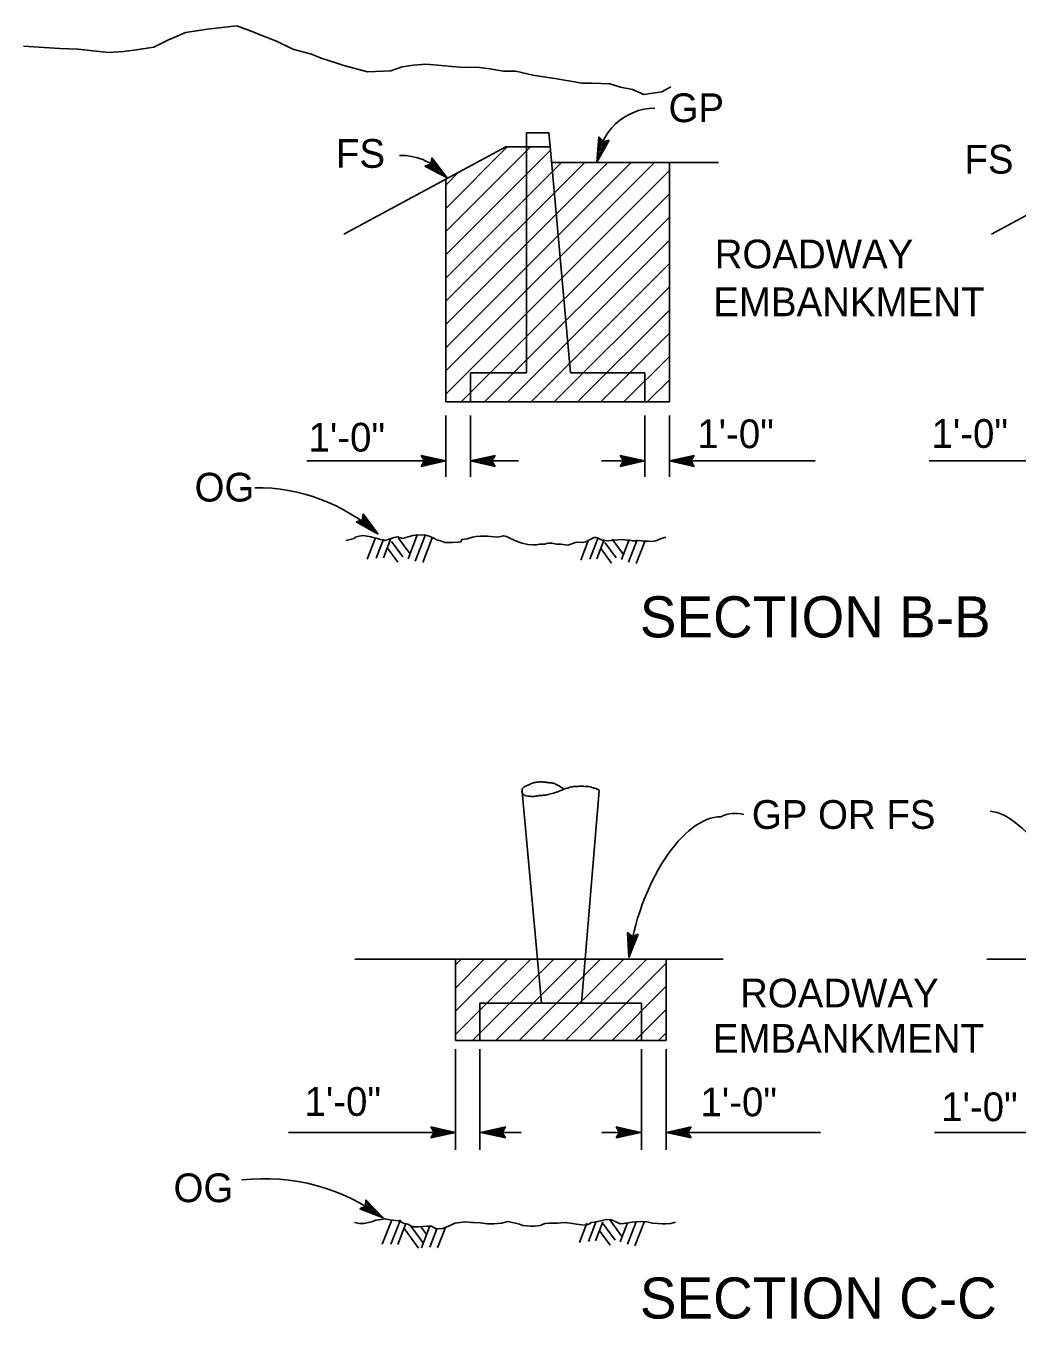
# Model space of a CAD drawing. Extents: x -894 to 866, y -476 to 714.
# Drawn here: x -175.9 to 65.6, y 134 to 449 of the extents above; entities that cross this region are included whole.
import ezdxf

# ---------------------------------------------------------------- set-up
doc = ezdxf.new("R2010")
doc.units = 0
for name, color, linetype in [('56 Stage 3 Anno', 7, 'Continuous'), ('57 Undefined', 7, 'Continuous'), ('59 Sndwall Anno', 7, 'Continuous'), ('60 Nongeo Data', 7, 'Continuous')]:
    doc.layers.add(name, color=color, linetype=linetype)

msp = doc.modelspace()

# ---------------------------------------------------------------- linework, layer by layer
at = {"layer": '56 Stage 3 Anno'}
for p, q in [((-36.8284, 415.7875), (-36.3485, 421.9143)), ((-33.795, 421.1348), (-36.8284, 415.7875)), ((-36.4257, 417.119), (-36.0737, 421.5848)), ((-34.1985, 421.0316), (-36.4249, 417.1072)), ((-36.3489, 421.9143), (-35.3099, 420.7611)), ((-36.3485, 421.9143), (-36.3485, 421.9143)), ((-36.0198, 418.4292), (-35.7938, 421.3139)), ((-34.6107, 420.9131), (-36.0198, 418.4292)), ((-35.6154, 419.7501), (-35.5186, 420.9844)), ((-34.9938, 420.8458), (-35.6154, 419.7501)), ((-35.3099, 420.7611), (-33.795, 421.1348)), ((-33.795, 421.1348), (-33.795, 421.1348)), ((-77.2437, 415.3147), (-76.9854, 416.8541)), ((-77.1059, 416.017), (-75.3858, 413.7375)), ((-77.0512, 416.4422), (-74.3335, 412.8407)), ((-76.9854, 416.8541), (-76.9854, 416.8541)), ((-76.9854, 416.8541), (-73.2823, 411.9466)), ((-36.8284, 415.7875), (-36.8284, 415.7875)), ((-73.2823, 411.9466), (-78.7153, 414.8198)), ((-78.7149, 414.8198), (-77.2437, 415.3147)), ((-78.7149, 414.8198), (-78.7149, 414.8198)), ((-74.3445, 412.845), (-78.3035, 414.9415)), ((-75.3858, 413.7375), (-77.9437, 415.0907)), ((-76.4374, 414.6332), (-77.5319, 415.2123)), ((-77.196, 415.6391), (-76.4374, 414.6332)), ((-73.2823, 411.9466), (-73.2823, 411.9466)), ((-73.5744, 339.1668), (-73.5744, 354.1077)), ((-67.5744, 339.1668), (-67.5744, 354.1077)), ((-25.1344, 339.1668), (-25.1344, 354.1077)), ((-19.1344, 339.1668), (-19.1344, 354.1077)), ((-78.7744, 343.0286), (-79.5744, 344.3684)), ((-79.5744, 344.3684), (-79.5744, 344.3684)), ((-79.5744, 344.3684), (-73.5744, 343.0286)), ((-79.3579, 344.0125), (-74.9543, 343.029)), ((-79.124, 343.653), (-76.337, 343.0306)), ((-78.9476, 343.3062), (-77.7185, 343.0318)), ((-67.5744, 343.0286), (-61.5745, 344.3585)), ((-66.1835, 343.0322), (-61.8095, 343.9991)), ((-64.8118, 343.0262), (-61.9867, 343.6526)), ((-63.4304, 343.0251), (-62.2217, 343.2932)), ((-61.5745, 344.3585), (-62.3744, 343.0286)), ((-61.5745, 344.3585), (-61.5745, 344.3585)), ((-30.3344, 343.0286), (-31.1344, 344.3684)), ((-31.1344, 344.3684), (-31.1344, 344.3684)), ((-31.1344, 344.3684), (-25.1344, 343.0286)), ((-30.9178, 344.0125), (-26.5143, 343.029)), ((-30.684, 343.653), (-27.8974, 343.0306)), ((-30.508, 343.3062), (-29.2789, 343.0318)), ((-19.1344, 343.0286), (-13.1344, 344.3585)), ((-17.7434, 343.0322), (-13.3694, 343.9991)), ((-16.3718, 343.0262), (-13.5466, 343.6526)), ((-14.9903, 343.0251), (-13.7816, 343.2932)), ((-13.1344, 344.3585), (-13.9344, 343.0286)), ((-13.1344, 344.3585), (-13.1344, 344.3585)), ((-107.4068, 343.0286), (-73.5744, 343.0286)), ((-73.5744, 343.0286), (-79.5744, 341.6983)), ((-79.5744, 341.6983), (-78.7744, 343.0286)), ((-79.5744, 341.6983), (-79.5744, 341.6983)), ((-74.9653, 343.0251), (-79.3393, 342.0577)), ((-76.337, 343.0306), (-79.1622, 342.4042)), ((-77.7185, 343.0318), (-78.9271, 342.7636)), ((-73.5744, 343.0286), (-73.5744, 343.0286)), ((-67.5744, 343.0286), (-55.9205, 343.0286)), ((-61.5745, 341.6885), (-67.5744, 343.0286)), ((-67.5744, 343.0286), (-67.5744, 343.0286)), ((-61.791, 342.0444), (-66.1945, 343.0278)), ((-62.0248, 342.4038), (-64.8118, 343.0262)), ((-62.2008, 342.7507), (-63.4304, 343.0251)), ((-62.3744, 343.0286), (-61.5745, 341.6885)), ((-61.5745, 341.6885), (-61.5745, 341.6885)), ((-35.7076, 343.0286), (-25.1344, 343.0286)), ((-25.1344, 343.0286), (-31.1344, 341.6983)), ((-31.1344, 341.6983), (-30.3344, 343.0286)), ((-31.1344, 341.6983), (-31.1344, 341.6983)), ((-26.5253, 343.0251), (-30.8997, 342.0577)), ((-27.8974, 343.0306), (-30.7226, 342.4042)), ((-29.2789, 343.0318), (-30.4875, 342.7636)), ((-25.1344, 343.0286), (-25.1344, 343.0286)), ((-19.1344, 343.0286), (16.402, 343.0286)), ((-13.1344, 341.6885), (-19.1344, 343.0286)), ((-19.1344, 343.0286), (-19.1344, 343.0286)), ((-13.3509, 342.0444), (-17.7544, 343.0278)), ((-13.5848, 342.4038), (-16.3718, 343.0262)), ((-13.7611, 342.7507), (-14.9903, 343.0251)), ((-13.9344, 343.0286), (-13.1344, 341.6885)), ((-13.1344, 341.6885), (-13.1344, 341.6885)), ((44.1301, 343.0286), (84.1639, 343.0286)), ((-95.4476, 328.1645), (-93.9657, 328.6267)), ((-90.0803, 325.1708), (-95.4476, 328.1645)), ((-95.4476, 328.1645), (-95.4476, 328.1645)), ((-91.122, 326.0924), (-95.0334, 328.2771)), ((-92.1433, 327.0086), (-94.6704, 328.418)), ((-93.1748, 327.9275), (-94.2559, 328.5306)), ((-93.9657, 328.6267), (-93.6732, 330.1593)), ((-93.9106, 328.9495), (-93.1748, 327.9275)), ((-93.8122, 329.3259), (-92.1433, 327.0086)), ((-93.7476, 329.7495), (-91.111, 326.0881)), ((-93.6732, 330.1593), (-93.6732, 330.1593)), ((-93.6732, 330.1593), (-90.0803, 325.1708)), ((-90.0803, 325.1708), (-90.0803, 325.1708)), ((-28.991, 222.0918), (-29.3363, 228.2277)), ((-29.3363, 228.2277), (-29.3363, 228.2277)), ((-29.3363, 228.2277), (-28.1524, 227.2237)), ((-28.7702, 223.4651), (-29.0198, 227.9383)), ((-26.7013, 227.7973), (-28.991, 222.0918)), ((-27.0875, 227.641), (-28.7678, 223.4537)), ((-28.5434, 224.8182), (-28.706, 227.7072)), ((-27.48, 227.4682), (-28.5434, 224.8182)), ((-28.3198, 226.1812), (-28.3891, 227.4174)), ((-27.8505, 227.3501), (-28.3198, 226.1812)), ((-28.1524, 227.2237), (-26.7013, 227.7973)), ((-26.7013, 227.7973), (-26.7013, 227.7973)), ((-28.991, 222.0918), (-28.991, 222.0918)), ((-71.2579, 175.301), (-71.2579, 199.7864)), ((-65.2579, 175.301), (-65.2579, 199.7864)), ((-25.9001, 175.301), (-25.9001, 199.7864)), ((-19.9001, 175.301), (-19.9001, 199.7864)), ((-111.9206, 179.5112), (-71.2579, 179.5112)), ((-71.2579, 179.5112), (-77.2583, 178.1813)), ((-76.4579, 179.5112), (-77.2579, 180.8514)), ((-77.2579, 180.8514), (-77.2579, 180.8514)), ((-77.2579, 180.8514), (-71.2579, 179.5112)), ((-77.2579, 178.1813), (-76.4579, 179.5112)), ((-77.0417, 180.4955), (-72.6378, 179.512)), ((-72.6492, 179.5077), (-77.0232, 178.5403)), ((-74.0209, 179.5136), (-76.846, 178.8872)), ((-76.8079, 180.1356), (-74.0209, 179.5136)), ((-76.6315, 179.7892), (-75.4023, 179.5144)), ((-75.4023, 179.5144), (-76.611, 179.2466)), ((-71.2579, 179.5112), (-71.2579, 179.5112)), ((-65.0817, 179.5112), (-59.0817, 180.8415)), ((-59.0817, 178.1714), (-65.0817, 179.5112)), ((-65.0817, 179.5112), (-65.0817, 179.5112)), ((-64.5048, 179.5112), (-55.2316, 179.5112)), ((-59.2982, 178.5273), (-63.7018, 179.5108)), ((-63.6907, 179.5147), (-59.3163, 180.4821)), ((-62.3187, 179.5092), (-59.4939, 180.1352)), ((-59.5321, 178.8868), (-62.3187, 179.5092)), ((-60.9376, 179.5081), (-59.7285, 179.7762)), ((-59.7081, 179.2336), (-60.9376, 179.5081)), ((-59.0817, 180.8415), (-59.8817, 179.5112)), ((-59.8817, 179.5112), (-59.0817, 178.1714)), ((-59.0817, 180.8411), (-59.0817, 180.8411)), ((-35.5835, 179.5112), (-26.1121, 179.5112)), ((-31.3121, 179.5112), (-32.1121, 180.8514)), ((-32.1121, 180.8514), (-32.1121, 180.8514)), ((-32.1121, 180.8514), (-26.1121, 179.5112)), ((-26.1121, 179.5112), (-32.1121, 178.1813)), ((-32.1121, 178.1813), (-31.3121, 179.5112)), ((-31.8955, 180.4955), (-27.492, 179.512)), ((-27.503, 179.5077), (-31.8774, 178.5403)), ((-28.8747, 179.5136), (-31.6999, 178.8872)), ((-31.6617, 180.1356), (-28.8747, 179.5136)), ((-31.4857, 179.7892), (-30.2562, 179.5144)), ((-30.2562, 179.5144), (-31.4652, 179.2466)), ((-26.1121, 179.5112), (-26.1121, 179.5112)), ((-19.8225, 179.5112), (-13.8226, 180.8415)), ((-13.8226, 178.1714), (-19.8225, 179.5112)), ((-19.8225, 179.5112), (-19.8225, 179.5112)), ((-19.8225, 179.5112), (17.6917, 179.5112)), ((-14.0391, 178.5273), (-18.4426, 179.5108)), ((-18.4316, 179.5147), (-14.0576, 180.4821)), ((-17.0599, 179.5092), (-14.2348, 180.1352)), ((-14.2729, 178.8868), (-17.0599, 179.5092)), ((-15.6785, 179.5081), (-14.4698, 179.7762)), ((-14.4493, 179.2336), (-15.6785, 179.5081)), ((-13.8226, 180.8415), (-14.6225, 179.5112)), ((-14.6225, 179.5112), (-13.8226, 178.1714)), ((-13.8226, 180.8411), (-13.8226, 180.8411)), ((45.4197, 179.5112), (82.6064, 179.5112)), ((-77.2579, 178.1813), (-77.2579, 178.1813)), ((-59.0817, 178.1714), (-59.0817, 178.1714)), ((-32.1121, 178.1813), (-32.1121, 178.1813)), ((-13.8226, 178.1714), (-13.8226, 178.1714)), ((-94.5342, 160.8912), (-93.1318, 161.5565)), ((-88.8, 158.6805), (-94.5342, 160.8912)), ((-94.5342, 160.8912), (-94.5342, 160.8912)), ((-89.9606, 159.4471), (-94.1397, 161.0605)), ((-91.1003, 160.2105), (-93.8003, 161.2514)), ((-92.2507, 160.9754), (-93.4059, 161.4207)), ((-93.1318, 161.5565), (-93.0574, 163.1156)), ((-93.1228, 161.8841), (-92.2507, 160.9754)), ((-93.0779, 162.2703), (-91.1003, 160.2105)), ((-93.0736, 162.699), (-89.9492, 159.4443)), ((-93.0574, 163.1156), (-93.0574, 163.1156)), ((-93.0574, 163.1156), (-88.8, 158.6805)), ((-88.8, 158.6805), (-88.8, 158.6805))]:
    msp.add_line(p, q, dxfattribs=at)
for centre, radius, start, end in [((-22.375, 414.4908), 14.4718, 91.129, 174.920761), ((-84.6056, 402.9537), 14.4718, 38.624539, 91.102286), ((-119.5722, 292.4462), 44.0529, 47.974281, 90.720653), ((-3.1541, 249.485), 7.7231, 73.684786, 116.555942), ((-117.7202, 119.7136), 48.5263, 53.417908, 96.527992)]:
    msp.add_arc(centre, radius, start, end, dxfattribs=at)
for centre, major_axis, start_param, end_param in [((-13.1957, 226.9322), (-8.5566, -29.1791), 3.27812991, 5.01594901), ((64.6956, 228.3269), (8.5566, -29.1791), 1.20417489, 2.94559383)]:
    msp.add_ellipse(centre, major_axis=major_axis, ratio=0.47540076, start_param=start_param, end_param=end_param, dxfattribs=at)
at = {"layer": '59 Sndwall Anno'}
for p, q in [((-80.4602, 325.2046), (-82.7882, 319.2105)), ((-78.6488, 324.8275), (-81.0547, 318.633)), ((-90.6929, 324.3306), (-92.7263, 319.0948)), ((-88.7196, 323.9893), (-90.5307, 319.3259)), ((-86.9862, 324.1046), (-88.7972, 319.4416)), ((-87.75, 321.8113), (-85.2307, 318.3901)), ((-86.8256, 323.4294), (-84.0594, 319.6727)), ((-85.0921, 324.2381), (-82.326, 320.4818)), ((-76.8775, 324.2798), (-79.2055, 318.2861)), ((-38.9127, 323.5271), (-40.7237, 318.8637)), ((-36.5575, 324.1684), (-38.528, 319.0948)), ((-34.9835, 323.8735), (-36.7946, 319.2105)), ((-35.7473, 321.5802), (-33.228, 318.159)), ((-34.8229, 323.1983), (-32.0564, 319.4416)), ((-33.0894, 324.007), (-30.3233, 320.2507)), ((-28.9741, 323.6428), (-30.7855, 318.9794)), ((-26.958, 323.7932), (-29.052, 318.4019)), ((-25.1308, 323.3909), (-27.2028, 318.055)), ((-86.8472, 157.9691), (-89.0444, 152.3109)), ((-84.6512, 158.2002), (-86.9358, 152.3187)), ((-37.0398, 157.6223), (-38.8512, 152.9593)), ((-35.3068, 157.738), (-37.1178, 153.0746)), ((-33.6709, 158.2227), (-30.6461, 154.1148)), ((-29.2973, 157.5069), (-31.1083, 152.8439)), ((-27.2528, 157.7294), (-29.3749, 152.266)), ((-25.2958, 157.6616), (-27.5261, 151.9191)), ((-83.3134, 157.2979), (-85.2866, 152.2168)), ((-83.6815, 156.0223), (-80.1976, 151.2912)), ((-82.2346, 156.9309), (-79.1512, 152.7435)), ((-79.6362, 156.5648), (-78.2575, 154.6927)), ((-77.5291, 156.4868), (-79.4874, 151.4447)), ((-75.7417, 156.0483), (-77.4748, 151.5861)), ((-73.6524, 156.3207), (-75.5716, 151.379)), ((-39.2359, 157.3912), (-41.0469, 152.7282)), ((-36.0701, 155.4447), (-33.5509, 152.0231)), ((-35.2942, 157.264), (-32.3796, 153.3061))]:
    msp.add_line(p, q, dxfattribs=at)
for points in [[(-18.8198, 434.0843), (-20.9903, 432.8887), (-25.3343, 432.2792), (-28.1017, 433.458), (-31.0654, 434.0414), (-33.6343, 434.8249), (-37.98, 435.0076), (-40.3501, 434.9993), (-47.0678, 436.1639), (-50.8217, 436.745), (-52.402, 436.9375), (-56.5516, 437.9131), (-59.5142, 437.9028), (-62.8732, 438.4851), (-66.0339, 438.8701), (-68.9969, 438.8599), (-72.1571, 439.0469), (-75.5157, 439.4312), (-78.4787, 439.619), (-81.4409, 439.4103), (-84.2055, 439.0048), (-86.9689, 438.0048), (-92.6964, 437.7867), (-98.4271, 439.3509), (-100.4031, 439.9383), (-103.9606, 441.1138), (-106.3326, 442.0957), (-110.8775, 443.2682), (-114.8314, 445.2347), (-118.7845, 446.8052), (-120.3656, 447.3938), (-124.5164, 448.9634), (-131.6255, 448.1465), (-136.9566, 447.3359), (-139.7195, 446.1379), (-141.101, 445.539), (-144.653, 443.7442), (-148.9971, 443.1347), (-151.9593, 442.7284), (-155.7116, 442.517), (-163.2183, 443.2831), (-167.564, 443.4658), (-176.4533, 444.0288)], [(-18.8198, 434.0843), (-20.9903, 432.8887), (-25.3343, 432.2792), (-28.1017, 433.458), (-31.0654, 434.0414), (-33.6343, 434.8249), (-37.98, 435.0076), (-40.3501, 434.9993), (-47.0678, 436.1639), (-50.8217, 436.745), (-52.402, 436.9375), (-56.5516, 437.9131), (-59.5142, 437.9028), (-62.8732, 438.4851), (-66.0339, 438.8701), (-68.9969, 438.8599), (-72.1571, 439.0469), (-75.5157, 439.4312), (-78.4787, 439.619), (-81.4409, 439.4103), (-84.2055, 439.0048), (-86.9689, 438.0048), (-92.6964, 437.7867), (-98.4271, 439.3509), (-100.4031, 439.9383), (-103.9606, 441.1138), (-106.3326, 442.0957), (-110.8775, 443.2682), (-114.8314, 445.2347), (-118.7845, 446.8052), (-120.3656, 447.3938), (-124.5164, 448.9634), (-131.6255, 448.1465), (-136.9566, 447.3359), (-139.7195, 446.1379), (-141.101, 445.539), (-144.653, 443.7442), (-148.9971, 443.1347), (-151.9593, 442.7284), (-155.7116, 442.517), (-163.2183, 443.2831), (-167.564, 443.4658), (-176.4533, 444.0288)], [(-73.5744, 398.8683), (-52.9626, 419.48)], [(-73.5744, 404.5249), (-58.6193, 419.48)], [(-73.5744, 393.2116), (-48.1126, 418.6729)], [(-73.5744, 364.9274), (-22.7824, 415.719)], [(-73.5744, 370.5841), (-28.4395, 415.719)], [(-73.5744, 376.2411), (-34.0961, 415.719)], [(-73.5744, 381.8978), (-39.7528, 415.719)], [(-73.574, 387.5549), (-45.4099, 415.719)], [(-73.5744, 359.2703), (-19.1344, 413.7104)], [(-73.574, 410.182), (-70.4579, 413.2985)], [(-69.8075, 357.3805), (-19.1344, 408.0533)], [(-64.1508, 357.3805), (-19.1344, 402.3966)], [(-58.4937, 357.3805), (-19.1344, 396.7395)], [(-52.8366, 357.3805), (-19.1344, 391.0828)], [(-47.18, 357.3805), (-19.1344, 385.4262)], [(-41.5233, 357.3805), (-19.1344, 379.7691)], [(-35.8662, 357.3805), (-19.1344, 374.1124)], [(-30.2095, 357.3805), (-19.1344, 368.4553)], [(-24.5528, 357.3805), (-19.1344, 362.7986)], [(-71.2579, 203.3407), (-52.8953, 221.7037)], [(-71.2579, 208.9974), (-58.552, 221.7037)], [(-71.2579, 214.6545), (-64.2087, 221.7037)], [(-71.2579, 220.3111), (-69.8657, 221.7037)], [(-67.0496, 201.8923), (-47.2382, 221.7037)], [(-61.3925, 201.8923), (-41.5816, 221.7037)], [(-55.7359, 201.8923), (-35.9249, 221.7037)], [(-50.0792, 201.8923), (-30.2678, 221.7037)], [(-44.4221, 201.8923), (-24.6111, 221.7037)], [(-38.7654, 201.8923), (-19.9001, 220.7576)], [(-33.1083, 201.8923), (-19.9001, 215.1009)], [(-27.4517, 201.8923), (-19.9001, 209.4442)], [(-21.795, 201.8923), (-19.9001, 203.7872)]]:
    msp.add_lwpolyline(points, dxfattribs=at)
at = {"layer": '60 Nongeo Data'}
for p, q in [((-53.9193, 422.9202), (-53.9193, 364.4723)), ((-48.4993, 422.9202), (-53.9193, 422.9202)), ((-48.1926, 419.5572), (-48.4993, 422.9603)), ((-73.5705, 411.6261), (-58.9524, 419.48)), ((-58.9524, 419.48), (-48.23, 419.48)), ((-48.1926, 419.5572), (-47.8701, 415.9828)), ((98.7855, 419.48), (59.2797, 398.2545)), ((-43.2252, 364.4723), (-47.8701, 415.9828)), ((-47.7587, 415.7194), (-19.1595, 415.7194)), ((-19.1344, 415.7194), (-19.1344, 357.3805)), ((-19.0446, 415.7194), (-7.1989, 415.7194)), ((-73.5705, 411.6261), (-98.4586, 398.2545)), ((-73.5744, 357.3805), (-73.5744, 411.7482)), ((-53.9193, 364.4723), (-67.5744, 364.4723)), ((-67.5744, 357.3805), (-67.5744, 364.4723)), ((-25.1344, 364.4723), (-43.2252, 364.4723)), ((-25.1344, 364.4723), (-25.1344, 357.3805)), ((-23.7477, 357.3805), (-73.5744, 357.3805)), ((-19.1344, 357.3805), (-23.7477, 357.3805)), ((-54.9941, 262.4339), (-50.2445, 210.9942)), ((-36.2749, 262.7544), (-40.5119, 210.9942)), ((-71.1248, 221.7037), (-95.7173, 221.7037)), ((-71.2579, 201.8923), (-71.2579, 221.7037)), ((-70.9846, 221.7037), (-19.795, 221.7037)), ((-6.0674, 221.7037), (-19.9001, 221.7037)), ((-19.9001, 221.7037), (-19.9001, 201.8923)), ((82.7395, 221.7037), (58.1474, 221.7037)), ((-25.9001, 210.9942), (-65.2579, 210.9942)), ((-65.2579, 201.8923), (-65.2579, 210.9942)), ((-25.9001, 210.9942), (-25.9001, 201.8923)), ((-19.9001, 201.8923), (-71.2579, 201.8923))]:
    msp.add_line(p, q, dxfattribs=at)
for points in [[(-20.0237, 324.4334), (-21.2773, 324.0267), (-22.4304, 323.57), (-23.5839, 323.4149), (-24.2863, 323.5133), (-24.8383, 323.4609), (-25.5406, 323.509), (-26.4438, 323.6062), (-27.0961, 323.6038), (-28.0493, 323.5503), (-28.852, 323.6983), (-29.3036, 323.6968), (-30.8091, 323.8928), (-31.6615, 323.7893), (-32.715, 323.7353), (-33.367, 323.6826), (-34.9725, 323.5763), (-35.0225, 323.5763), (-35.4745, 323.7255), (-36.328, 324.1251), (-36.9804, 324.3743), (-37.4823, 324.3723), (-38.0839, 324.0684), (-38.7855, 323.7141), (-39.5375, 323.3594), (-40.3398, 323.155), (-41.7445, 323.2007), (-43.9004, 322.5393), (-45.6063, 322.7346), (-46.1083, 322.7326), (-46.7103, 322.7806), (-47.6638, 322.9786), (-48.617, 323.0255), (-49.5701, 322.7708), (-50.7237, 322.7668), (-51.5764, 322.5625), (-52.2788, 322.5601), (-53.6335, 322.7062), (-54.9886, 323.0035), (-55.6914, 323.2523), (-56.7457, 323.6511), (-57.2477, 323.8507), (-58.0008, 324.1999), (-58.8044, 324.5995), (-59.4567, 324.7987), (-61.0114, 324.4912), (-61.8142, 324.5389), (-63.4201, 324.7346), (-65.1256, 324.7283), (-66.2291, 324.6239), (-67.0819, 324.47), (-68.3854, 324.0633), (-69.6894, 323.8574), (-69.889, 323.3035), (-70.6413, 323.1999), (-71.9957, 323.1452), (-73.802, 323.1889), (-74.6555, 323.4877), (-75.7594, 323.7857), (-76.6638, 324.3361), (-77.9185, 324.7842), (-78.822, 325.0326), (-80.4775, 324.9767), (-81.6311, 324.872), (-82.7846, 324.566), (-83.3362, 324.4133), (-84.0382, 324.1594), (-84.9413, 324.3574), (-85.2929, 324.5574), (-86.1956, 324.4031), (-87.85, 323.844), (-88.5523, 323.6405), (-89.5059, 323.8885), (-90.2086, 324.1377), (-91.5637, 324.4849), (-91.7645, 324.5346), (-93.7216, 324.8294), (-94.6748, 324.7259), (-95.6275, 324.4204), (-95.9279, 324.168), (-97.8834, 323.6078)], [(-17.6536, 157.6294), (-18.8068, 157.3235), (-19.9607, 157.2691), (-20.8635, 157.266), (-22.0174, 157.3124), (-23.2717, 157.4085), (-23.9245, 157.6073), (-24.7273, 157.7553), (-26.2324, 157.8006), (-27.2859, 157.6963), (-28.1891, 157.6931), (-29.7438, 157.4361), (-30.2954, 157.3337), (-31.1481, 157.2801), (-32.3532, 157.8294), (-33.5079, 158.3282), (-33.6079, 158.2274), (-34.4611, 158.325), (-36.6674, 157.8144), (-37.4697, 157.6605), (-38.1217, 157.5577), (-38.7737, 157.2034), (-39.5756, 156.949), (-40.4288, 156.9963), (-41.7835, 157.1424), (-43.2386, 157.3888), (-44.6437, 157.5349), (-46.3993, 157.3778), (-48.4063, 157.4211), (-49.4595, 157.3168), (-50.6126, 156.8601), (-52.017, 156.6538), (-53.0201, 156.6506), (-54.8268, 156.8455), (-55.6299, 157.1947), (-56.5835, 157.4427), (-58.4906, 157.7884), (-60.0453, 157.4305), (-61.8508, 157.2231), (-63.4563, 157.2679), (-65.1122, 157.4632), (-66.7681, 157.5581), (-67.3201, 157.6065), (-68.7752, 157.7018), (-70.0791, 157.5967), (-71.3831, 157.3912), (-72.4858, 156.8841), (-74.3409, 156.1231), (-75.896, 156.0672), (-77.0508, 156.6668), (-78.3051, 156.7128), (-80.3118, 156.555), (-81.7165, 156.5502), (-82.8212, 157.1498), (-83.9252, 157.3975), (-85.0299, 157.9467), (-86.4854, 158.1431), (-87.1878, 158.1908), (-88.4425, 158.4884), (-89.2948, 158.3345), (-90.5992, 158.1286), (-91.7019, 157.7727), (-93.5574, 157.3636), (-94.611, 157.3601), (-95.8153, 157.5569)]]:
    msp.add_lwpolyline(points, dxfattribs=at)
msp.add_spline([(-36.2583, 262.8185), (-36.852, 263.1988), (-37.7052, 263.3969), (-38.3579, 263.6461), (-39.0103, 263.7445), (-40.3646, 263.7902), (-40.967, 263.7882), (-41.7693, 263.7347), (-42.7225, 263.6811), (-43.8256, 263.3756), (-44.8284, 263.0701), (-46.3323, 262.4614), (-47.3855, 262.1559), (-48.689, 261.7992), (-49.8426, 261.5941), (-50.8457, 261.5402), (-51.7989, 261.3859), (-52.5012, 261.3331), (-53.6048, 261.43), (-54.3575, 261.578), (-54.8099, 261.8784), (-55.0114, 262.4311), (-55.0122, 262.9339), (-54.6622, 263.539), (-53.9607, 263.8933), (-53.2087, 264.2481), (-52.2059, 264.654), (-51.3536, 264.8079), (-50.3, 264.8618), (-49.2465, 264.765), (-48.3933, 264.6673), (-47.3394, 264.5201), (-46.4859, 264.1209), (-45.9839, 263.8709), (-44.8477, 263.1166)], degree=3, dxfattribs=at)

# ---------------------------------------------------------------- texts
at = {"layer": '57 Undefined'}
for s, height, p in [('GP', 7, (-19.3497, 425.5194)), ('FS', 7, (-100.3358, 414.3978)), ('FS', 7, (52.7179, 412.9919)), ('ROADWAY', 7, (-8.0978, 389.9124)), ('EMBANKMENT', 7, (-8.4489, 378.2537)), ('1\'-0"', 7, (-12.333, 346.1343)), ('1\'-0"', 7, (44.7025, 346.2036)), ('1\'-0"', 7, (-107.0128, 345.2986)), ('OG', 7, (-134.7702, 333.1374)), ('SECTION B-B', 10, (-26.3318, 300.0527)), ('GP OR FS', 7, (0.9395, 253.4255)), ('ROADWAY ', 7, (-1.9142, 209.9568)), ('EMBANKMENT', 7, (-8.5437, 198.9083)), ('1\'-0"', 7, (-107.9939, 183.5407)), ('1\'-0"', 7, (-11.5678, 183.4431)), ('1\'-0"', 7, (47.0569, 182.2517)), ('OG', 7, (-139.8955, 162.53)), ('SECTION C-C', 10, (-26.322, 134.1852))]:
    msp.add_text(s, height=height, dxfattribs=at).set_placement(p)

doc.saveas('drawing.dxf')
